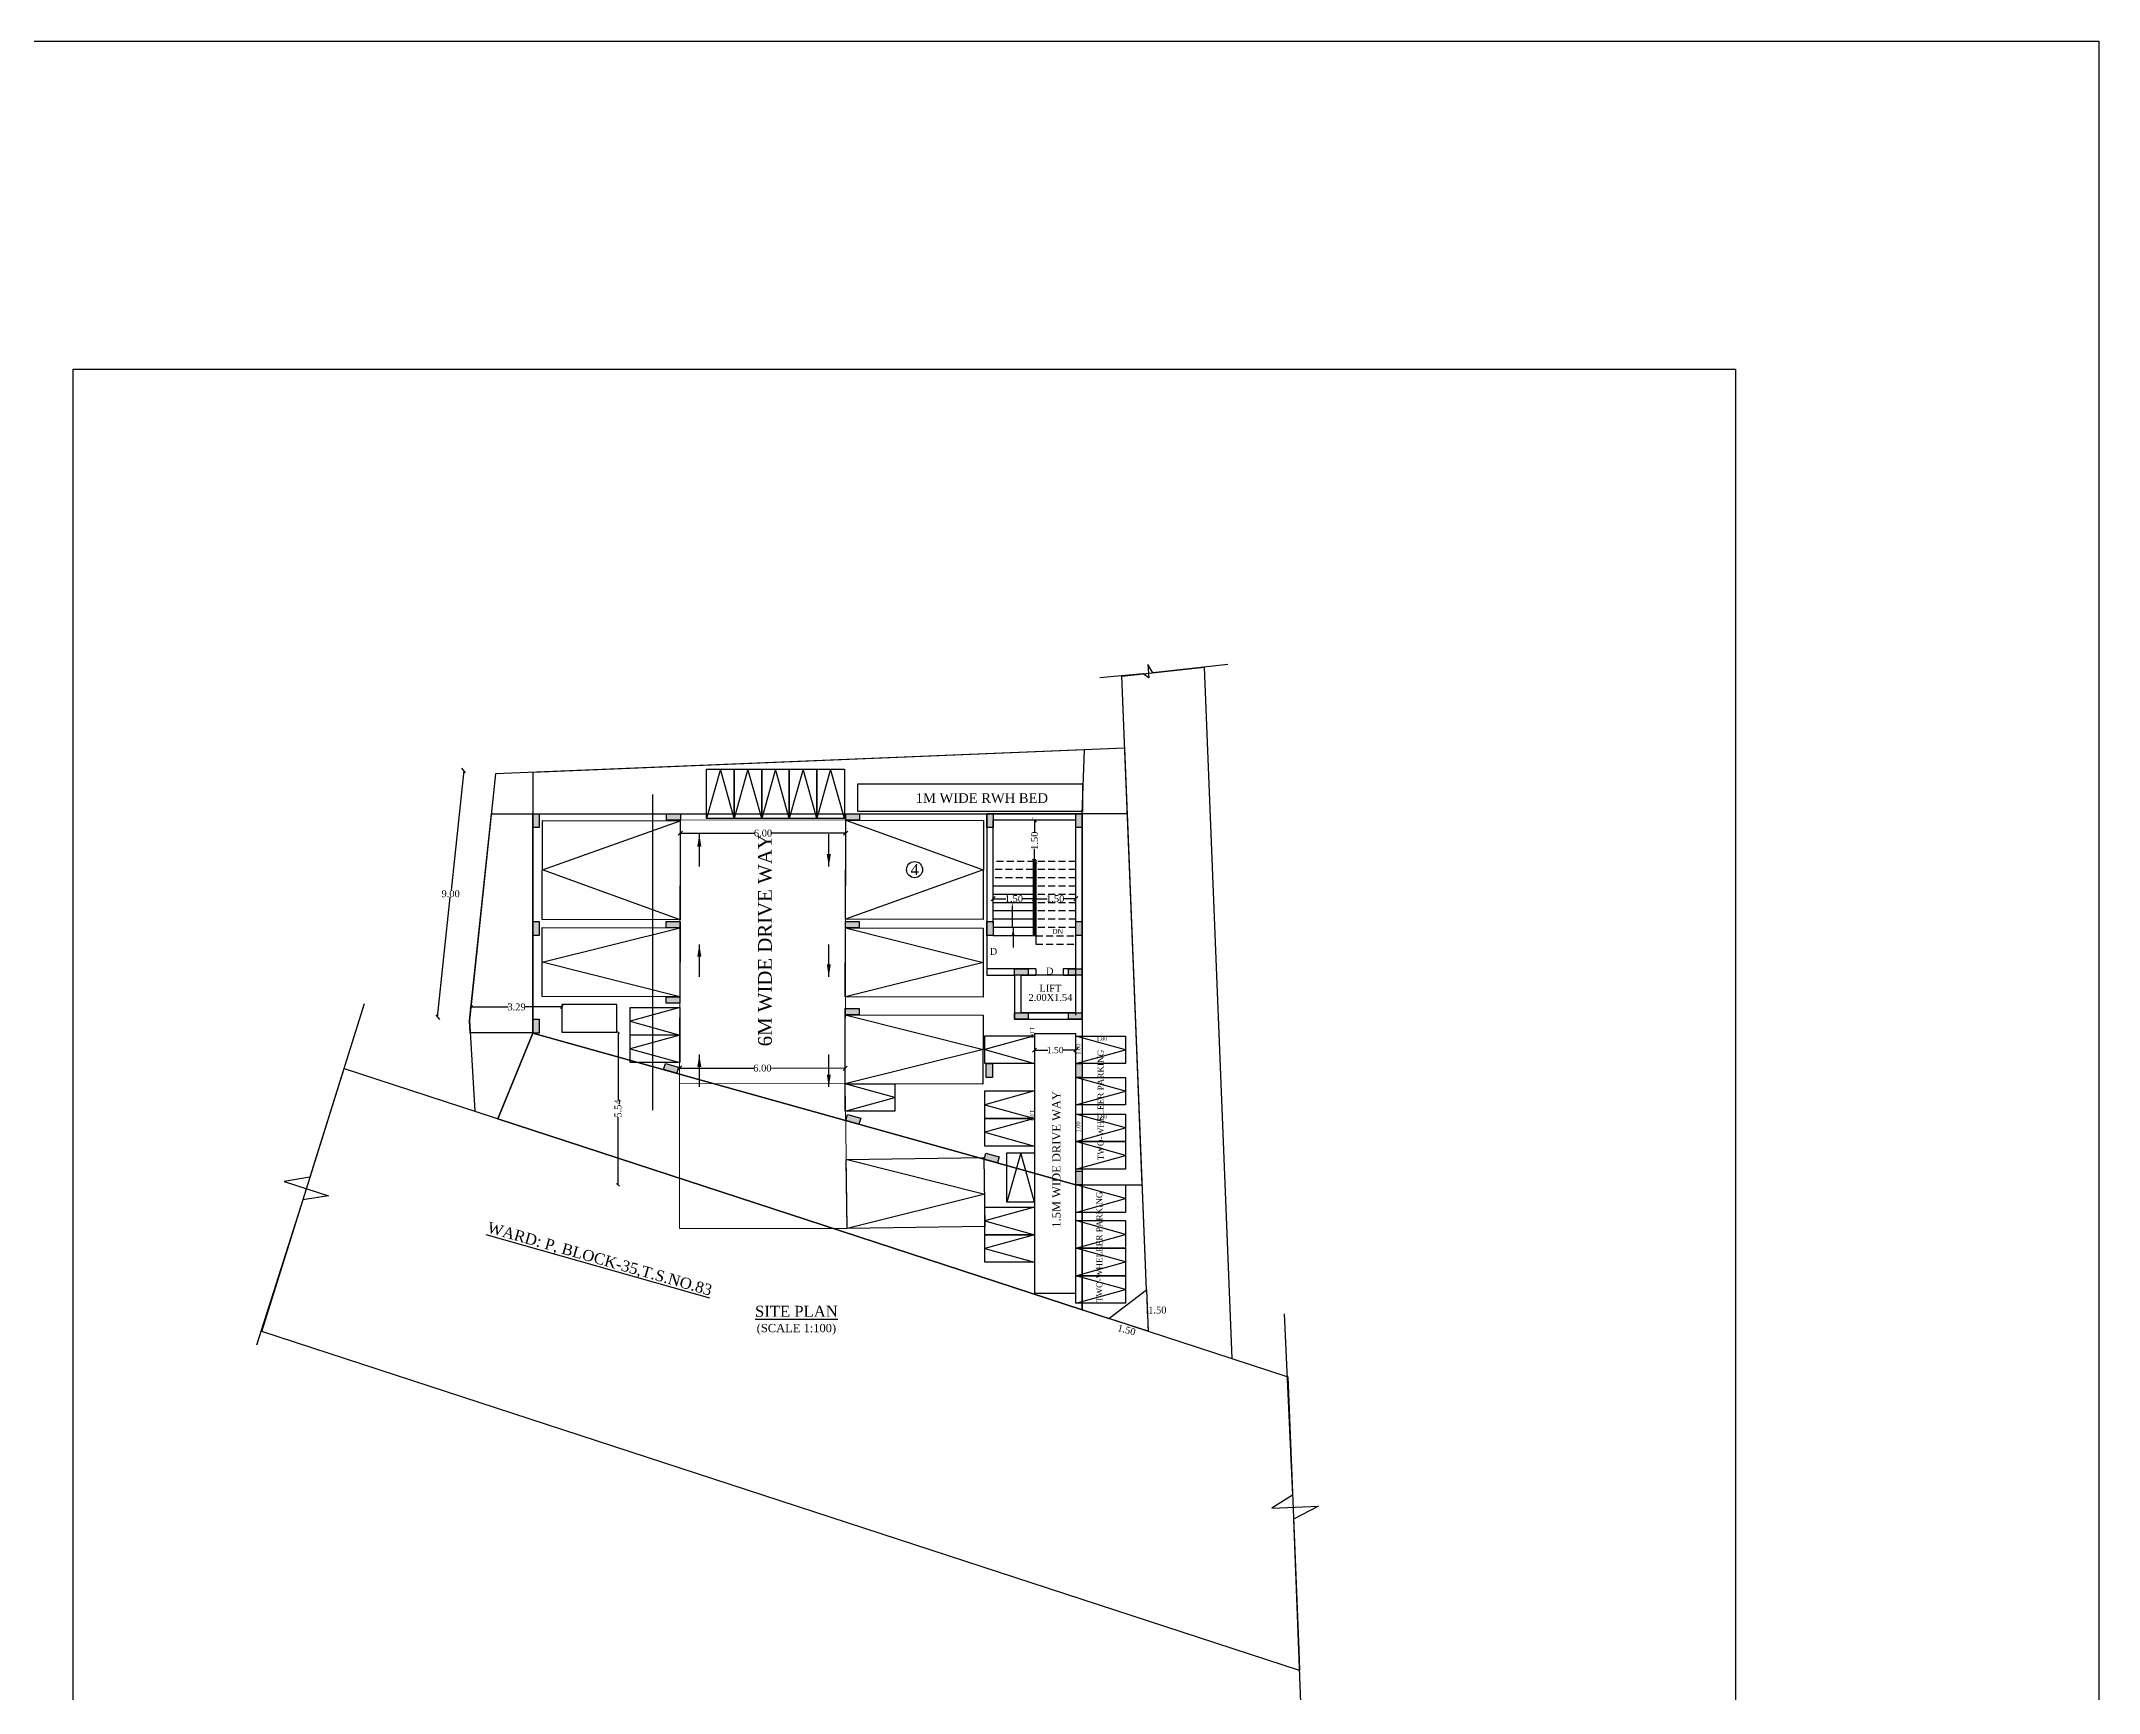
# Model space of a CAD drawing. Header units: metres. Extents: x 0 to 230, y 0 to 91.
# Drawn here: x 155.1 to 229.8, y 31.2 to 91.1 of the extents above; entities that cross this region are included whole.
import ezdxf
from ezdxf.enums import TextEntityAlignment as Align

# ---------------------------------------------------------------- set-up
doc = ezdxf.new("R2010")
doc.units = ezdxf.units.M
doc.header["$MEASUREMENT"] = 0
doc.header["$PDMODE"] = 33
doc.header["$PDSIZE"] = -3
doc.linetypes.add('HIDDEN', pattern=[0.375, 0.25, -0.125])
for name, color, linetype, lineweight in [('AISLE_WIDTH_2', 8, 'Continuous', 0), ('DRIVE_WAY', 255, 'Continuous', 0), ('FLOOR-GROUND', 7, 'Continuous', 35), ('NOTIFIED_ROAD', 1, 'Continuous', 13), ('PER_AISLE_WIDTH', 5, 'Continuous', 0), ('ROAD_WIDTH', 1, 'Continuous', 13), ('TWO_WHEELER_DRIVE_WAY', 6, 'Continuous', 0)]:
    doc.layers.add(name, color=color, linetype=linetype, lineweight=lineweight)
for name, color, linetype in [('BLK_1_LVL_0_BLDG_FOOT_PRINT', 1, 'Continuous'), ('BLK_1_LVL_0_FRONT_SETBACK', 2, 'Continuous'), ('BLK_1_LVL_0_REAR_SETBACK', 11, 'Continuous'), ('BLK_1_LVL_0_SIDE_SETBACK1', 171, 'Continuous'), ('BLK_1_LVL_0_SIDE_SETBACK2', 102, 'Continuous'), ('PARKING_SLOT', 30, 'Continuous'), ('PLOT_BOUNDARY', 70, 'Continuous'), ('RWH', 130, 'Continuous'), ('SEPTIC_TANK', 146, 'Continuous'), ('SURRENDER_ROAD_WIDTH', 2, 'Continuous'), ('TWO_WHEELER_PARKING', 2, 'Continuous')]:
    doc.layers.add(name, color=color, linetype=linetype)
doc.styles.add('Isa-', font='times.ttf')
doc.styles.get("Standard").update_dxf_attribs({"font": 'times.ttf', "height": 0.25})
doc.dimstyles.new('ISO-25', dxfattribs={"dimscale": 0, "dimtxt": 0.25, "dimasz": 0.15, "dimexe": 1.25, "dimexo": 0.625, "dimgap": 0, "dimtad": 0, "dimtih": 1, "dimtoh": 1, "dimzin": 1, "dimdsep": 46, "dimtxsty": 'Standard', "dimblk": 'OBLIQUE', "dimcen": 0, "dimse1": 1, "dimse2": 1, "dimclrd": 1, "dimclrt": 3, "dimadec": 0, "dimazin": 2, "dimtfac": 1, "dimtix": 1, "dimtofl": 0, "dimtmove": 0, "dimatfit": 3, "dimfxl": 0, "dimtolj": 1, "dimarcsym": 0})
doc.dimstyles.new('STANDARD$0', dxfattribs={"dimtxt": 0.5, "dimasz": 0.1, "dimexe": 2, "dimexo": 2, "dimgap": 0, "dimtad": 0, "dimzin": 0, "dimdsep": 46, "dimtxsty": 'Standard', "dimblk": 'OBLIQUE', "dimcen": -0.0625, "dimse1": 1, "dimse2": 1, "dimclrd": 3, "dimclre": 9, "dimadec": 0, "dimazin": 0, "dimtfac": 1, "dimtix": 1, "dimtofl": 0, "dimtmove": 2, "dimatfit": 3, "dimldrblk": 'OBLIQUE', "dimfxl": 0, "dimtolj": 1, "dimtzin": 0, "dimarcsym": 0})

# ---------------------------------------------------------------- blocks, each defined once
blk = doc.blocks.new('_Oblique')
at = {"color": 0, "linetype": 'ByBlock', "lineweight": -2}
blk.add_line((-0.5, -0.5), (0.5, 0.5), dxfattribs=at)
blk = doc.blocks.new('*D78')
at = {"color": 1, "lineweight": -2}
for p, q in [((191.148, 60.006), (191.603, 60.006)), ((192.648, 60.006), (192.193, 60.006))]:
    blk.add_line(p, q, dxfattribs=at)
at = {"layer": 'Defpoints', "color": 0}
for p in [(191.148, 60.006), (192.648, 60.006), (192.648, 60.006)]:
    blk.add_point(p, dxfattribs=at)
at = {"color": 1, "lineweight": -2, "xscale": 0.15, "yscale": 0.15, "zscale": 0.15, "rotation": 180}
blk.add_blockref('_Oblique', (191.148, 60.006), dxfattribs=at)
at = {"color": 1, "lineweight": -2, "xscale": 0.15, "yscale": 0.15, "zscale": 0.15}
blk.add_blockref('_Oblique', (192.648, 60.006), dxfattribs=at)
at = {"color": 3, "insert": (191.898, 60.006), "char_height": 0.25, "attachment_point": 5}
blk.add_mtext('\\A1;1.50', dxfattribs=at)
blk = doc.blocks.new('*D79')
at = {"color": 1, "lineweight": -2}
for p, q in [((189.648, 60.006), (190.103, 60.006)), ((191.148, 60.006), (190.693, 60.006))]:
    blk.add_line(p, q, dxfattribs=at)
at = {"layer": 'Defpoints', "color": 0}
for p in [(189.648, 60.006), (191.148, 60.006), (191.148, 60.006)]:
    blk.add_point(p, dxfattribs=at)
at = {"color": 1, "lineweight": -2, "xscale": 0.15, "yscale": 0.15, "zscale": 0.15, "rotation": 180}
blk.add_blockref('_Oblique', (189.648, 60.006), dxfattribs=at)
at = {"color": 1, "lineweight": -2, "xscale": 0.15, "yscale": 0.15, "zscale": 0.15}
blk.add_blockref('_Oblique', (191.148, 60.006), dxfattribs=at)
at = {"color": 3, "insert": (190.398, 60.006), "char_height": 0.25, "attachment_point": 5}
blk.add_mtext('\\A1;1.50', dxfattribs=at)
blk = doc.blocks.new('*D80')
at = {"color": 1, "lineweight": -2}
for p, q in [((191.148, 62.86), (191.148, 62.404)), ((191.148, 61.36), (191.148, 61.815))]:
    blk.add_line(p, q, dxfattribs=at)
at = {"layer": 'Defpoints', "color": 0, "linetype": 'HIDDEN'}
for p in [(191.148, 62.86), (191.148, 61.36), (191.148, 61.36)]:
    blk.add_point(p, dxfattribs=at)
at = {"color": 1, "linetype": 'HIDDEN', "lineweight": -2, "xscale": 0.15, "yscale": 0.15, "zscale": 0.15}
for p, rotation in [((191.148, 62.86), 90), ((191.148, 61.36), 270)]:
    blk.add_blockref('_Oblique', p, dxfattribs=dict(at, rotation=rotation))
at = {"color": 3, "linetype": 'HIDDEN', "insert": (191.148, 62.11), "char_height": 0.25, "attachment_point": 5, "rotation": 90}
blk.add_mtext('\\A1;1.50', dxfattribs=at)
blk = doc.blocks.new('*D143')
at = {"color": 1, "lineweight": -2}
for p, q in [((170.431, 64.658), (169.97, 60.311)), ((169.483, 55.708), (169.943, 60.056))]:
    blk.add_line(p, q, dxfattribs=at)
at = {"layer": 'Defpoints', "color": 0}
for p in [(170.431, 64.658), (171.589, 64.536), (170.641, 55.586)]:
    blk.add_point(p, dxfattribs=at)
at = {"color": 1, "lineweight": -2, "xscale": 0.15, "yscale": 0.15, "zscale": 0.15}
for p, rotation in [((170.431, 64.658), 83.95399534586107), ((169.483, 55.708), 263.9539953458611)]:
    blk.add_blockref('_Oblique', p, dxfattribs=dict(at, rotation=rotation))
at = {"color": 3, "insert": (169.957, 60.183), "char_height": 0.25, "attachment_point": 5}
blk.add_mtext('\\A1;9.00', dxfattribs=at)
blk = doc.blocks.new('*D167')
at = {"layer": 'Defpoints', "color": 0, "ltscale": 2}
for p in [(191.148, 55.099), (192.648, 55.099), (191.148, 54.511)]:
    blk.add_point(p, dxfattribs=at)
at = {"layer": 'TWO_WHEELER_DRIVE_WAY', "color": 3, "lineweight": -2, "ltscale": 2}
for p, q in [((191.148, 54.511), (191.627, 54.511)), ((192.648, 54.511), (192.169, 54.511))]:
    blk.add_line(p, q, dxfattribs=at)
at = {"layer": 'TWO_WHEELER_DRIVE_WAY', "color": 3, "lineweight": -2, "ltscale": 2, "xscale": 0.15, "yscale": 0.15, "zscale": 0.15, "rotation": 180}
blk.add_blockref('_Oblique', (191.148, 54.511), dxfattribs=at)
at = {"layer": 'TWO_WHEELER_DRIVE_WAY', "color": 3, "lineweight": -2, "ltscale": 2, "xscale": 0.15, "yscale": 0.15, "zscale": 0.15}
blk.add_blockref('_Oblique', (192.648, 54.511), dxfattribs=at)
at = {"layer": 'TWO_WHEELER_DRIVE_WAY', "color": 0, "lineweight": -3, "ltscale": 2, "insert": (191.898, 54.511), "char_height": 0.23, "attachment_point": 5, "style": 'Isa-'}
blk.add_mtext('\\A1;1.50', dxfattribs=at)
blk = doc.blocks.new('*D168')
at = {"layer": 'Defpoints', "color": 0, "linetype": 'ByBlock'}
for p in [(170.703, 56.162), (170.703, 56.075), (173.996, 56.162)]:
    blk.add_point(p, dxfattribs=at)
at = {"layer": 'SEPTIC_TANK', "color": 3, "linetype": 'ByBlock', "lineweight": -2}
for p, q in [((170.703, 56.075), (172.042, 56.075)), ((173.996, 56.075), (172.657, 56.075))]:
    blk.add_line(p, q, dxfattribs=at)
at = {"layer": 'SEPTIC_TANK', "color": 3, "linetype": 'ByBlock', "lineweight": -2, "xscale": 0.1, "yscale": 0.1, "zscale": 0.1, "rotation": 180}
blk.add_blockref('_Oblique', (170.703, 56.075), dxfattribs=at)
at = {"layer": 'SEPTIC_TANK', "color": 3, "linetype": 'ByBlock', "lineweight": -2, "xscale": 0.1, "yscale": 0.1, "zscale": 0.1}
blk.add_blockref('_Oblique', (173.996, 56.075), dxfattribs=at)
at = {"layer": 'SEPTIC_TANK', "color": 0, "linetype": 'ByBlock', "lineweight": -3, "insert": (172.349, 56.075), "char_height": 0.25, "attachment_point": 5}
blk.add_mtext('\\A1;3.29', dxfattribs=at)
blk = doc.blocks.new('*D169')
at = {"layer": 'Defpoints', "color": 0, "linetype": 'ByBlock'}
for p in [(175.992, 55.161), (173.996, 49.62), (176.031, 49.62)]:
    blk.add_point(p, dxfattribs=at)
at = {"layer": 'SEPTIC_TANK', "color": 3, "linetype": 'ByBlock', "lineweight": -2}
for p, q in [((176.031, 55.161), (176.031, 52.698)), ((176.031, 49.62), (176.031, 52.082))]:
    blk.add_line(p, q, dxfattribs=at)
at = {"layer": 'SEPTIC_TANK', "color": 3, "linetype": 'ByBlock', "lineweight": -2, "xscale": 0.1, "yscale": 0.1, "zscale": 0.1}
for p, rotation in [((176.031, 55.161), 90), ((176.031, 49.62), 270)]:
    blk.add_blockref('_Oblique', p, dxfattribs=dict(at, rotation=rotation))
at = {"layer": 'SEPTIC_TANK', "color": 0, "linetype": 'ByBlock', "lineweight": -3, "insert": (176.031, 52.39), "char_height": 0.25, "attachment_point": 5, "rotation": 90}
blk.add_mtext('\\A1;5.54', dxfattribs=at)
blk = doc.blocks.new('*D170')
at = {"layer": 'Defpoints', "color": 0}
for p in [(178.293, 63.218), (184.293, 63.215), (184.292, 62.381)]:
    blk.add_point(p, dxfattribs=at)
at = {"layer": 'DRIVE_WAY', "color": 255, "lineweight": -2}
for p, q in [((178.292, 62.384), (180.984, 62.383)), ((184.292, 62.381), (181.601, 62.382))]:
    blk.add_line(p, q, dxfattribs=at)
at = {"layer": 'DRIVE_WAY', "color": 255, "lineweight": -2, "xscale": 0.15, "yscale": 0.15, "zscale": 0.15}
for p, rotation in [((178.292, 62.384), 179.9719299017845), ((184.292, 62.381), 359.9719299017846)]:
    blk.add_blockref('_Oblique', p, dxfattribs=dict(at, rotation=rotation))
at = {"layer": 'DRIVE_WAY', "color": 255, "insert": (181.293, 62.383), "char_height": 0.25, "attachment_point": 5}
blk.add_mtext('\\A1;6.00', dxfattribs=at)
blk = doc.blocks.new('*D171')
at = {"layer": 'Defpoints', "color": 0}
for p in [(184.273, 53.848), (178.268, 53.303), (184.272, 53.29)]:
    blk.add_point(p, dxfattribs=at)
at = {"layer": 'PER_AISLE_WIDTH', "color": 5, "lineweight": -2}
for p, q in [((178.27, 53.861), (180.963, 53.855)), ((184.273, 53.848), (181.58, 53.854))]:
    blk.add_line(p, q, dxfattribs=at)
at = {"layer": 'PER_AISLE_WIDTH', "color": 5, "lineweight": -2, "xscale": 0.15, "yscale": 0.15, "zscale": 0.15}
for p, rotation in [((178.27, 53.861), 179.8732724151921), ((184.273, 53.848), 359.8732724151922)]:
    blk.add_blockref('_Oblique', p, dxfattribs=dict(at, rotation=rotation))
at = {"layer": 'PER_AISLE_WIDTH', "color": 5, "insert": (181.272, 53.855), "char_height": 0.25, "attachment_point": 5}
blk.add_mtext('\\A1;6.00', dxfattribs=at)

msp = doc.modelspace()

# ---------------------------------------------------------------- hatches: boundary and pattern name
h = msp.add_hatch(color=3)
h.dxf.hatch_style = 1
h.paths.add_polyline_path([(173.175, 63.09), (172.945, 63.09), (172.945, 62.59), (173.175, 62.59)])
h.paths.add_polyline_path([(178.293, 63.09), (177.793, 63.09), (177.793, 62.86), (178.293, 62.86)])
h.paths.add_polyline_path([(184.793, 63.09), (184.293, 63.09), (184.293, 62.86), (184.793, 62.86)])
h.paths.add_polyline_path([(173.175, 59.175), (172.945, 59.175), (172.945, 58.675), (173.175, 58.675)])
h.paths.add_polyline_path([(178.284, 59.175), (177.784, 59.175), (177.784, 58.945), (178.284, 58.945)])
h.paths.add_polyline_path([(184.786, 59.175), (184.286, 59.175), (184.286, 58.945), (184.786, 58.945)])
h.paths.add_polyline_path([(184.78, 56.02), (184.28, 56.02), (184.28, 55.79), (184.78, 55.79)])
h.paths.add_polyline_path([(184.357, 52.177), (184.295, 51.956), (184.776, 51.821), (184.838, 52.042)])
h.paths.add_polyline_path([(178.279, 56.445), (177.779, 56.445), (177.779, 56.215), (178.279, 56.215)])
h.paths.add_polyline_path([(173.175, 55.63), (172.945, 55.63), (172.945, 55.13), (173.175, 55.13)])
h.paths.add_polyline_path([(178.23, 53.89), (177.749, 54.025), (177.687, 53.804), (178.168, 53.669)])
h.paths.add_polyline_path([(189.867, 50.636), (189.385, 50.771), (189.323, 50.549), (189.805, 50.415)])
h.paths.add_polyline_path([(189.616, 54.019), (189.386, 54.019), (189.386, 53.519), (189.616, 53.519)])
h.paths.add_polyline_path([(192.878, 54.019), (192.648, 54.019), (192.648, 53.519), (192.878, 53.519)])
h.paths.add_polyline_path([(192.878, 50.12), (192.648, 50.12), (192.648, 49.62), (192.878, 49.62)])
h.paths.add_polyline_path([(192.878, 55.86), (192.378, 55.86), (192.378, 55.63), (192.878, 55.63)])
h.paths.add_polyline_path([(190.918, 55.86), (190.418, 55.86), (190.418, 55.63), (190.918, 55.63)])
h.paths.add_polyline_path([(190.918, 57.46), (190.418, 57.46), (190.418, 57.23), (190.918, 57.23)])
h.paths.add_polyline_path([(192.648, 57.46), (192.378, 57.46), (192.378, 57.23), (192.648, 57.23)])
h.paths.add_polyline_path([(192.878, 57.46), (192.648, 57.46), (192.648, 57.23), (192.878, 57.23)])
h.paths.add_polyline_path([(189.648, 59.175), (189.418, 59.175), (189.418, 58.675), (189.648, 58.675)])
h.paths.add_polyline_path([(192.878, 59.175), (192.648, 59.175), (192.648, 58.675), (192.878, 58.675)])
h.paths.add_polyline_path([(189.648, 63.09), (189.418, 63.09), (189.418, 62.59), (189.648, 62.59)])
h.paths.add_polyline_path([(192.878, 63.09), (192.648, 63.09), (192.648, 62.59), (192.878, 62.59)])

# ---------------------------------------------------------------- linework, layer by layer
at = {"color": 7, "lineweight": -3}
for p, q in [((194.316, 68.077), (197.305, 68.404)), ((195.209, 45.807), (194.316, 68.077)), ((197.305, 68.404), (198.311, 43.315)), ((192.648, 55.78), (192.648, 62.86)), ((192.878, 55.78), (192.878, 63.09)), ((193.843, 44.775), (195.209, 45.807))]:
    msp.add_line(p, q, dxfattribs=at)
at = {"color": 1}
msp.add_line((177.281, 63.786), (177.281, 52.334), dxfattribs=at)
for p, q in [((189.648, 59.11), (189.648, 62.86)), ((192.648, 62.86), (189.648, 62.86)), ((189.418, 59.11), (189.418, 57.38)), ((189.648, 59.11), (189.648, 58.81)), ((173.282, 57.705), (178.284, 58.945)), ((184.286, 58.945), (189.284, 57.686)), ((189.648, 58.81), (189.648, 58.675)), ((178.279, 56.445), (173.282, 57.705)), ((189.284, 57.686), (184.281, 56.445)), ((191.192, 57.46), (189.418, 57.46)), ((189.418, 57.23), (190.418, 57.23)), ((190.418, 57.46), (190.648, 57.46)), ((190.418, 57.23), (190.418, 55.63)), ((190.418, 57.23), (190.418, 55.63)), ((190.418, 57.23), (190.418, 55.63)), ((190.418, 57.23), (190.418, 55.63)), ((190.648, 57.23), (191.192, 57.23)), ((190.648, 57.23), (190.648, 55.86)), ((191.192, 57.46), (191.192, 57.23)), ((192.648, 57.46), (192.192, 57.46)), ((192.192, 57.46), (192.192, 57.23)), ((192.192, 57.23), (192.648, 57.23)), ((192.648, 55.86), (192.648, 57.23)), ((184.28, 55.79), (189.278, 54.532)), ((190.418, 55.63), (192.648, 55.63)), ((190.538, 55.63), (192.648, 55.63)), ((192.648, 55.86), (190.648, 55.86)), ((192.648, 55.86), (190.648, 55.86)), ((189.278, 54.532), (184.276, 53.29)), ((184.35, 50.539), (189.348, 49.281)), ((189.348, 49.281), (184.346, 48.04))]:
    msp.add_line(p, q)
at = {"linetype": 'HIDDEN'}
msp.add_line((192.648, 61.36), (189.648, 61.36), dxfattribs=at)
at = {"color": 0}
for p, q in [((191.098, 61.41), (191.098, 58.96)), ((191.198, 61.41), (191.098, 61.41)), ((191.098, 61.41), (191.098, 58.66)), ((191.148, 61.36), (191.148, 58.96)), ((191.148, 61.36), (191.148, 58.66)), ((191.198, 61.41), (191.198, 58.36)), ((191.098, 60.46), (189.648, 60.46)), ((191.098, 60.16), (189.648, 60.16)), ((191.098, 59.86), (189.648, 59.86)), ((191.098, 59.56), (189.648, 59.56)), ((191.098, 59.26), (189.648, 59.26)), ((191.148, 58.96), (189.648, 58.96)), ((189.648, 58.66), (189.648, 58.675)), ((191.198, 58.66), (189.648, 58.66)), ((191.148, 58.96), (191.198, 58.96))]:
    msp.add_line(p, q, dxfattribs=at)
at = {"color": 0, "linetype": 'HIDDEN'}
for p, q in [((191.098, 61.06), (189.648, 61.06)), ((191.098, 60.76), (189.648, 60.76)), ((192.648, 61.06), (191.198, 61.06)), ((192.648, 60.76), (191.198, 60.76)), ((192.648, 60.46), (191.198, 60.46)), ((192.648, 60.16), (191.198, 60.16)), ((192.648, 59.86), (191.198, 59.86)), ((192.648, 59.56), (191.198, 59.56)), ((192.648, 59.26), (191.198, 59.26)), ((192.648, 58.96), (191.198, 58.96)), ((191.198, 58.66), (192.648, 58.66)), ((191.198, 58.36), (192.648, 58.36))]:
    msp.add_line(p, q, dxfattribs=at)
at = {"color": 1}
for points in [[(0, 91.128), (229.774, 91.128), (229.774, 0), (0, 0)], [(172.945, 63.09), (192.878, 63.09), (192.878, 49.62), (192.648, 49.62), (172.945, 55.13), (172.945, 63.09)], [(190.648, 55.86), (192.648, 55.86), (192.648, 57.23), (190.648, 57.23)]]:
    msp.add_lwpolyline(points, close=True, dxfattribs=at)
at = {"color": 7, "lineweight": -3}
msp.add_lwpolyline([(156.254, 79.222), (216.588, 79.222), (216.588, 18.888), (156.254, 18.888)], close=True, dxfattribs=at)
at = {"color": 7}
for points in [[(198.157, 68.506), (195.442, 68.2), (195.264, 68.505), (195.297, 68.018), (195.087, 68.161), (193.519, 68.022)], [(166.823, 56.186), (164.848, 49.9), (163.91, 49.736), (165.521, 49.226), (164.587, 49.077), (162.916, 43.802)], [(200.208, 44.939), (200.511, 38.359), (199.759, 37.888), (201.448, 37.955), (200.546, 37.491), (200.851, 29.551)]]:
    msp.add_lwpolyline(points, dxfattribs=at)
at = {"color": 0}
for points in [[(180.245, 62.911), (179.745, 64.711), (179.245, 62.911)], [(181.245, 62.911), (180.745, 64.711), (180.245, 62.911)], [(182.245, 62.911), (181.745, 64.711), (181.245, 62.911)], [(183.245, 62.911), (182.745, 64.711), (182.245, 62.911)], [(184.245, 62.911), (183.745, 64.711), (183.245, 62.911)], [(178.274, 56.056), (176.474, 55.557), (178.274, 55.057)], [(178.274, 55.057), (176.474, 54.557), (178.274, 54.057)], [(191.148, 55.03), (189.348, 54.53), (191.148, 54.03)], [(192.648, 54.019), (194.448, 54.519), (192.648, 55.019)], [(184.276, 52.29), (186.076, 52.79), (184.276, 53.29)], [(191.148, 53.03), (189.348, 52.53), (191.148, 52.03)], [(192.648, 52.519), (194.448, 53.019), (192.648, 53.519)], [(191.148, 52.03), (189.348, 51.53), (191.148, 51.03)], [(192.648, 51.191), (194.448, 51.691), (192.648, 52.191)], [(191.148, 48.987), (190.648, 50.787), (190.148, 48.987)], [(192.648, 50.191), (194.448, 50.691), (192.648, 51.191)], [(192.648, 48.62), (194.448, 49.12), (192.648, 49.62)], [(191.148, 48.811), (189.348, 48.311), (191.148, 47.811)], [(191.148, 47.811), (189.348, 47.311), (191.148, 46.811)], [(192.648, 47.321), (194.448, 47.821), (192.648, 48.321)], [(192.648, 46.321), (194.448, 46.821), (192.648, 47.321)], [(192.648, 45.321), (194.448, 45.821), (192.648, 46.321)]]:
    msp.add_lwpolyline(points, dxfattribs=at)
for points in [[(172.945, 63.09), (173.175, 63.09), (173.175, 62.59), (172.945, 62.59), (172.945, 63.09)], [(177.793, 62.86), (177.793, 63.09), (178.293, 63.09), (178.293, 62.86), (177.793, 62.86)], [(184.293, 62.86), (184.293, 63.09), (184.793, 63.09), (184.793, 62.86), (184.293, 62.86)], [(189.648, 62.59), (189.418, 62.59), (189.418, 63.09), (189.648, 63.09), (189.648, 62.59)], [(192.878, 55.63), (192.878, 63.09), (189.418, 63.09), (189.418, 57.23), (190.418, 57.23), (190.418, 55.63)], [(189.648, 62.59), (189.418, 62.59), (189.418, 63.09), (189.648, 63.09), (189.648, 62.59)], [(192.878, 62.59), (192.648, 62.59), (192.648, 63.09), (192.878, 63.09), (192.878, 62.59)], [(192.878, 62.59), (192.648, 62.59), (192.648, 63.09), (192.878, 63.09), (192.878, 62.59)], [(172.945, 59.175), (173.175, 59.175), (173.175, 58.675), (172.945, 58.675), (172.945, 59.175)], [(177.784, 58.945), (177.784, 59.175), (178.284, 59.175), (178.284, 58.945), (177.784, 58.945)], [(184.286, 58.945), (184.286, 59.175), (184.786, 59.175), (184.786, 58.945), (184.286, 58.945)], [(184.286, 58.945), (184.286, 59.175), (184.786, 59.175), (184.786, 58.945), (184.286, 58.945)], [(189.648, 58.675), (189.418, 58.675), (189.418, 59.175), (189.648, 59.175), (189.648, 58.675)], [(189.648, 58.675), (189.418, 58.675), (189.418, 59.175), (189.648, 59.175), (189.648, 58.675)], [(192.878, 58.675), (192.648, 58.675), (192.648, 59.175), (192.878, 59.175), (192.878, 58.675)], [(192.878, 58.675), (192.648, 58.675), (192.648, 59.175), (192.878, 59.175), (192.878, 58.675)], [(190.418, 57.23), (190.418, 57.46), (190.918, 57.46), (190.918, 57.23), (190.418, 57.23)], [(192.378, 57.23), (192.378, 57.46), (192.878, 57.46), (192.878, 57.23), (192.378, 57.23)], [(177.779, 56.215), (177.779, 56.445), (178.279, 56.445), (178.279, 56.215), (177.779, 56.215)], [(184.28, 55.79), (184.28, 56.02), (184.78, 56.02), (184.78, 55.79), (184.28, 55.79)], [(172.945, 55.63), (173.175, 55.63), (173.175, 55.13), (172.945, 55.13), (172.945, 55.63)], [(190.418, 55.63), (190.418, 55.86), (190.918, 55.86), (190.918, 55.63), (190.418, 55.63)], [(192.378, 55.63), (192.378, 55.86), (192.878, 55.86), (192.878, 55.63), (192.378, 55.63)], [(192.378, 55.63), (192.378, 55.86), (192.878, 55.86), (192.878, 55.63), (192.378, 55.63)], [(192.378, 55.63), (192.378, 55.86), (192.878, 55.86), (192.878, 55.63), (192.378, 55.63)], [(177.687, 53.804), (177.749, 54.025), (178.23, 53.89), (178.168, 53.669), (177.687, 53.804)], [(189.616, 53.519), (189.386, 53.519), (189.386, 54.019), (189.616, 54.019), (189.616, 53.519)], [(192.878, 53.519), (192.648, 53.519), (192.648, 54.019), (192.878, 54.019), (192.878, 53.519)], [(184.295, 51.956), (184.357, 52.177), (184.838, 52.042), (184.776, 51.821), (184.295, 51.956)], [(189.323, 50.549), (189.385, 50.771), (189.867, 50.636), (189.805, 50.415), (189.323, 50.549)], [(192.648, 50.12), (192.878, 50.12), (192.878, 49.62), (192.648, 49.62), (192.648, 50.12)]]:
    msp.add_lwpolyline(points, close=True)
for points in [[(178.285, 59.239), (173.289, 61.047), (178.292, 62.837)], [(184.293, 62.86), (189.289, 61.051), (184.286, 59.26)], [(189.418, 62.86), (189.418, 59.11)], [(189.418, 62.86), (189.418, 59.11)]]:
    msp.add_lwpolyline(points)
at = {"linetype": 'ByBlock', "lineweight": -2}
msp.add_lwpolyline([(190.34, 59.68), (190.34, 58.955)], dxfattribs=at)
at = {"color": 2, "lineweight": -3}
msp.add_lwpolyline([(171.671, 52.014), (172.945, 55.13), (192.648, 49.62), (192.878, 49.62), (192.878, 45.09), (171.673, 52.019)], dxfattribs=at)
at = {"color": 4}
msp.add_circle((186.793, 61.06), 0.292, dxfattribs=at)
msp.add_solid([(190.37, 59.68), (190.34, 59.86), (190.31, 59.68)])
at = {"layer": 'AISLE_WIDTH_2', "color": 8}
for points in [[(178.292, 62.863), (184.293, 62.86), (184.272, 53.29), (178.268, 53.303)], [(178.268, 53.303), (184.272, 53.29), (184.346, 48.039), (178.268, 48.039)]]:
    msp.add_lwpolyline(points, close=True, dxfattribs=at)
at = {"layer": 'BLK_1_LVL_0_BLDG_FOOT_PRINT', "color": 1, "lineweight": -3}
msp.add_lwpolyline([(172.945, 63.09), (192.878, 63.09), (192.878, 49.62), (192.648, 49.62), (172.945, 55.13), (172.945, 63.09)], close=True, dxfattribs=at)
at = {"layer": 'BLK_1_LVL_0_FRONT_SETBACK', "color": 2}
msp.add_lwpolyline([(172.945, 55.13), (171.673, 52.019), (192.878, 45.09), (192.878, 49.62), (192.648, 49.62), (172.945, 55.13)], close=True, dxfattribs=at)
at = {"layer": 'BLK_1_LVL_0_REAR_SETBACK', "color": 11}
msp.add_lwpolyline([(172.945, 64.591), (172.945, 63.09), (192.878, 63.09), (192.959, 65.409), (172.945, 64.591)], close=True, dxfattribs=at)
at = {"layer": 'BLK_1_LVL_0_SIDE_SETBACK1', "color": 171}
msp.add_lwpolyline([(171.436, 63.09), (172.945, 63.09), (172.945, 55.134), (170.669, 55.134), (170.641, 55.586), (171.436, 63.09)], close=True, dxfattribs=at)
at = {"layer": 'BLK_1_LVL_0_SIDE_SETBACK2', "color": 102}
msp.add_lwpolyline([(192.878, 49.62), (195.056, 49.618), (194.516, 63.09), (192.878, 63.09), (192.878, 49.62)], close=True, dxfattribs=at)
at = {"layer": 'DRIVE_WAY', "color": 255}
msp.add_lwpolyline([(178.292, 62.863), (184.293, 62.86), (184.272, 53.29), (178.268, 53.303)], close=True, dxfattribs=at)
at = {"layer": 'FLOOR-GROUND', "color": 7, "lineweight": 25, "ltscale": 2}
msp.add_line((192.878, 63.09), (189.418, 63.09), dxfattribs=at)
at = {"layer": 'NOTIFIED_ROAD', "color": 1}
msp.add_lwpolyline([(198.311, 43.315), (200.339, 42.652), (200.737, 32.735), (200.767, 31.992), (163.099, 44.301), (166.087, 53.845), (193.843, 44.775), (195.209, 45.807), (194.316, 68.077), (197.305, 68.404)], close=True, dxfattribs=at)
at = {"layer": 'PARKING_SLOT', "color": 30, "linetype": 'Continuous', "lineweight": -3}
for points in [[(173.283, 59.249), (173.292, 62.849), (178.292, 62.837), (178.283, 59.237)], [(189.293, 62.849), (189.285, 59.249), (184.285, 59.26), (184.293, 62.86)]]:
    msp.add_lwpolyline(points, close=True, dxfattribs=at)
at = {"layer": 'PARKING_SLOT'}
for points in [[(178.276, 56.445), (173.276, 56.457), (173.283, 58.957), (178.283, 58.945)], [(184.284, 58.945), (189.284, 58.934), (189.279, 56.434), (184.279, 56.445)], [(184.278, 55.79), (189.278, 55.78), (189.272, 53.28), (184.272, 53.29)], [(184.311, 50.539), (189.31, 50.61), (189.346, 48.11), (184.346, 48.039)]]:
    msp.add_lwpolyline(points, close=True, dxfattribs=at)
at = {"layer": 'PER_AISLE_WIDTH', "color": 7, "linetype": 'HIDDEN'}
for p, q in [((195.209, 45.807), (195.269, 44.309)), ((195.269, 44.309), (193.843, 44.775))]:
    msp.add_line(p, q, dxfattribs=at)
at = {"layer": 'PER_AISLE_WIDTH', "color": 5}
for points in [[(178.292, 62.863), (184.293, 62.86), (184.272, 53.29), (178.268, 53.303)], [(178.268, 53.303), (184.272, 53.29), (184.346, 48.039), (178.268, 48.039)]]:
    msp.add_lwpolyline(points, close=True, dxfattribs=at)
at = {"layer": 'PLOT_BOUNDARY', "color": 3}
msp.add_line((193.843, 44.775), (195.209, 45.807), dxfattribs=at)
at = {"layer": 'PLOT_BOUNDARY'}
msp.add_lwpolyline([(171.589, 64.536), (170.641, 55.586), (170.84, 52.292), (193.843, 44.775), (195.209, 45.807), (194.42, 65.469)], close=True, dxfattribs=at)
at = {"layer": 'ROAD_WIDTH', "color": 7, "lineweight": -3}
for p, q in [((163.099, 44.301), (166.087, 53.845)), ((166.087, 53.845), (198.311, 43.315)), ((200.767, 31.992), (163.099, 44.301)), ((198.311, 43.315), (200.339, 42.652)), ((200.339, 42.652), (200.737, 32.735)), ((200.737, 32.735), (200.767, 31.992))]:
    msp.add_line(p, q, dxfattribs=at)
at = {"layer": 'ROAD_WIDTH', "color": 1}
msp.add_lwpolyline([(166.087, 53.845), (163.099, 44.301), (200.767, 31.992), (200.737, 32.735), (200.339, 42.652), (198.311, 43.315)], close=True, dxfattribs=at)
at = {"layer": 'RWH', "lineweight": -3}
msp.add_lwpolyline([(184.732, 64.171), (192.892, 64.171), (192.892, 63.171), (184.732, 63.171)], close=True, dxfattribs=at)
at = {"layer": 'SEPTIC_TANK', "linetype": 'ByBlock', "lineweight": -3}
msp.add_lwpolyline([(175.992, 56.162), (173.996, 56.162), (173.996, 55.161), (175.992, 55.161)], close=True, dxfattribs=at)
at = {"layer": 'SURRENDER_ROAD_WIDTH', "color": 2, "lineweight": -3}
msp.add_lwpolyline([(193.843, 44.775), (195.209, 45.807), (195.269, 44.309), (193.843, 44.775)], close=True, dxfattribs=at)
at = {"layer": 'TWO_WHEELER_DRIVE_WAY', "color": 6, "lineweight": -3, "ltscale": 2}
msp.add_lwpolyline([(192.648, 55.099), (191.148, 55.099), (191.148, 45.695), (192.648, 45.695)], close=True, dxfattribs=at)
at = {"layer": 'TWO_WHEELER_PARKING', "color": 2}
for points in [[(180.245, 62.911), (179.245, 62.911), (179.245, 64.711), (180.245, 64.711)], [(181.245, 62.911), (180.245, 62.911), (180.245, 64.711), (181.245, 64.711)], [(182.245, 62.911), (181.245, 62.911), (181.245, 64.711), (182.245, 64.711)], [(183.245, 62.911), (182.245, 62.911), (182.245, 64.711), (183.245, 64.711)], [(184.245, 62.911), (183.245, 62.911), (183.245, 64.711), (184.245, 64.711)], [(178.275, 56.056), (178.273, 55.057), (176.473, 55.061), (176.475, 56.061)], [(178.273, 55.057), (178.27, 54.057), (176.47, 54.061), (176.473, 55.061)], [(191.148, 55.03), (191.148, 54.03), (189.348, 54.03), (189.348, 55.03)], [(192.648, 54.019), (192.648, 55.019), (194.448, 55.019), (194.448, 54.019)], [(184.277, 52.29), (184.277, 53.29), (186.077, 53.29), (186.077, 52.29)], [(191.148, 53.03), (191.148, 52.03), (189.348, 52.03), (189.348, 53.03)], [(192.648, 52.519), (192.648, 53.519), (194.448, 53.519), (194.448, 52.519)], [(191.148, 52.03), (191.148, 51.03), (189.348, 51.03), (189.348, 52.03)], [(192.648, 51.191), (192.648, 52.191), (194.448, 52.191), (194.448, 51.191)], [(191.148, 48.987), (190.148, 48.987), (190.148, 50.787), (191.148, 50.787)], [(192.648, 50.191), (192.648, 51.191), (194.448, 51.191), (194.448, 50.191)], [(192.648, 48.62), (192.648, 49.62), (194.448, 49.62), (194.448, 48.62)], [(191.148, 48.811), (191.148, 47.811), (189.348, 47.811), (189.348, 48.811)], [(191.148, 47.811), (191.148, 46.811), (189.348, 46.811), (189.348, 47.811)], [(192.648, 47.321), (192.648, 48.321), (194.448, 48.321), (194.448, 47.321)], [(192.648, 46.321), (192.648, 47.321), (194.448, 47.321), (194.448, 46.321)], [(192.648, 45.321), (192.648, 46.321), (194.448, 46.321), (194.448, 45.321)]]:
    msp.add_lwpolyline(points, close=True, dxfattribs=at)

# ---------------------------------------------------------------- texts
at = {"color": 2, "linetype": 'ByBlock', "lineweight": -3, "style": 'Isa-'}
for s, height, p in [('1M WIDE RWH BED', 0.35, (189.235, 63.658)), ('%%USITE PLAN', 0.4, (182.505, 45.031)), ('(SCALE 1:100)', 0.3, (182.505, 44.423))]:
    msp.add_text(s, height=height, dxfattribs=at).set_placement(p, align=Align.MIDDLE_CENTER)
at = {"color": 2, "lineweight": -3, "style": 'Isa-'}
for s, height, p in [('6M WIDE DRIVE WAY', 0.5, (181.363, 58.496)), ('1.5M WIDE DRIVE WAY', 0.3, (191.939, 50.545))]:
    msp.add_text(s, height=height, rotation=90, dxfattribs=at).set_placement(p, align=Align.MIDDLE_CENTER)
at = {"style": 'Isa-'}
msp.add_text('4', height=0.4, rotation=359.71503, dxfattribs=at).set_placement((186.799, 61.066), align=Align.MIDDLE_CENTER)
at = {"color": 2, "style": 'Isa-'}
for rotation, p in [(270, (191.061, 55.151)), (90, (192.735, 54.548)), (270, (191.061, 52.151)), (90, (192.735, 51.72))]:
    msp.add_text('1.00', height=0.15, rotation=rotation, dxfattribs=at).set_placement(p, align=Align.MIDDLE_CENTER)
for p in [(193.591, 54.93), (193.591, 52.102)]:
    msp.add_text('1.80', height=0.15, dxfattribs=at).set_placement(p, align=Align.MIDDLE_CENTER)
at = {"color": 7, "lineweight": -3, "style": 'Isa-'}
for p in [(193.548, 52.519), (193.496, 47.37)]:
    msp.add_text('TWO-WHELEER PARKING', height=0.22, rotation=90, dxfattribs=at).set_placement(p, align=Align.MIDDLE_CENTER)
at = {"color": 2, "linetype": 'ByBlock', "lineweight": -3, "style": 'Isa-'}
msp.add_text('%%UWARD: P, BLOCK-35,T.S.NO.83', height=0.4, rotation=344.14503, dxfattribs=at).set_placement((175.369, 46.94), align=Align.MIDDLE_CENTER)
for s, insert, char_height, attachment_point in [('DN', (191.786, 58.911), 0.18, 1), ('\\A1;D', (189.657, 58.091), 0.25, 5), ('\\A1;D', (191.7, 57.378), 0.25, 5), ('\\A1;LIFT', (191.724, 56.758), 0.25, 5), ('\\A1;2.00X1.54', (191.724, 56.418), 0.25, 5)]:
    msp.add_mtext(s, dxfattribs=dict(insert=insert, char_height=char_height, attachment_point=attachment_point))
at = {"color": 3, "insert": (195.604, 45.073), "char_height": 0.25, "attachment_point": 5}
msp.add_mtext('\\A1;1.50', dxfattribs=at)
at = {"color": 3, "insert": (194.488, 44.354), "char_height": 0.25, "attachment_point": 5, "rotation": 344.94718}
msp.add_mtext('\\A1;1.50', dxfattribs=at)

# ---------------------------------------------------------------- dimensions: what is measured, and where the dimension line sits
at = {"color": 1}
dim = msp.add_aligned_dim(p1=(170.641, 55.586), p2=(171.589, 64.536), distance=1.165, dimstyle='ISO-25', override={"dimscale": 1}, dxfattribs=at)
dim.commit()
dim.dimension.update_dxf_attribs({"geometry": '*D143', "text_midpoint": (169.957, 60.183)})
at = {"color": 0, "linetype": 'HIDDEN'}
dim = msp.add_linear_dim(base=(191.148, 61.36), p1=(191.148, 62.86), p2=(191.148, 61.36), angle=90, dimstyle='ISO-25', override={"dimscale": 1}, dxfattribs=at)
dim.commit()
dim.dimension.update_dxf_attribs({"geometry": '*D80', "text_midpoint": (191.148, 62.11), "text_rotation": 90})
at = {"color": 0}
for base, p1, p2, picture, middle in [((191.148, 60.006), (189.648, 60.006), (191.148, 60.006), '*D79', (190.398, 60.006)), ((192.648, 60.006), (191.148, 60.006), (192.648, 60.006), '*D78', (191.898, 60.006))]:
    dim = msp.add_linear_dim(base=base, p1=p1, p2=p2, angle=180, dimstyle='ISO-25', override={"dimscale": 1}, dxfattribs=at)
    dim.commit()
    dim.dimension.update_dxf_attribs({"geometry": picture, "text_midpoint": middle})
at = {"layer": 'DRIVE_WAY', "color": 255}
dim = msp.add_linear_dim(base=(184.292, 62.381), p1=(178.293, 63.218), p2=(184.293, 63.215), angle=359.97193, dimstyle='ISO-25', override={"dimscale": 1, "dimclrd": 255, "dimclrt": 255}, dxfattribs=at)
dim.commit()
dim.dimension.update_dxf_attribs({"geometry": '*D170', "text_midpoint": (181.293, 62.383), "dimtype": 161})
at = {"layer": 'PER_AISLE_WIDTH', "color": 7}
dim = msp.add_aligned_dim(p1=(178.268, 53.303), p2=(184.272, 53.29), distance=0.558, dimstyle='ISO-25', override={"dimscale": 1, "dimclrd": 5, "dimclrt": 5}, dxfattribs=at)
dim.commit()
dim.dimension.update_dxf_attribs({"geometry": '*D171', "text_midpoint": (181.272, 53.855)})
at = {"layer": 'SEPTIC_TANK', "color": 1, "linetype": 'ByBlock', "lineweight": -3}
dim = msp.add_linear_dim(base=(170.703, 56.075), p1=(173.996, 56.162), p2=(170.703, 56.162), dimstyle='STANDARD$0', override={"dimtxt": 0.23}, dxfattribs=at)
dim.commit()
dim.dimension.update_dxf_attribs({"geometry": '*D168', "text_midpoint": (172.349, 56.075)})
dim = msp.add_linear_dim(base=(176.031, 49.62), p1=(175.992, 55.161), p2=(173.996, 49.62), angle=90, dimstyle='STANDARD$0', override={"dimtxt": 0.23}, dxfattribs=at)
dim.commit()
dim.dimension.update_dxf_attribs({"geometry": '*D169', "text_midpoint": (176.031, 52.39)})
at = {"layer": 'TWO_WHEELER_DRIVE_WAY', "color": 6, "lineweight": -3, "ltscale": 2}
dim = msp.add_linear_dim(base=(191.148, 54.511), p1=(192.648, 55.099), p2=(191.148, 55.099), angle=180, dimstyle='STANDARD$0', override={"dimtxt": 0.23, "dimasz": 0.15, "dimtxsty": 'Isa-'}, dxfattribs=at)
dim.commit()
dim.dimension.update_dxf_attribs({"geometry": '*D167', "text_midpoint": (191.898, 54.511)})

# ---------------------------------------------------------------- leaders
at = {"color": 2, "lineweight": -3}
for points in [[(178.981, 62.347), (178.981, 61.172)], [(183.681, 61.172), (183.681, 62.347)], [(178.981, 58.347), (178.981, 57.172)], [(183.681, 57.172), (183.681, 58.347)], [(178.981, 54.347), (178.981, 53.172)], [(183.681, 53.172), (183.681, 54.347)]]:
    msp.add_leader(points, dimstyle='ISO-25', override={"dimscale": 1, "dimasz": 0.45}, dxfattribs=at)
at = {"color": 0}
msp.add_leader([(190.373, 58.965), (190.373, 58.233)], dimstyle='ISO-25', override={"dimscale": 1, "dimasz": 0.3}, dxfattribs=at)

doc.saveas('drawing.dxf')
